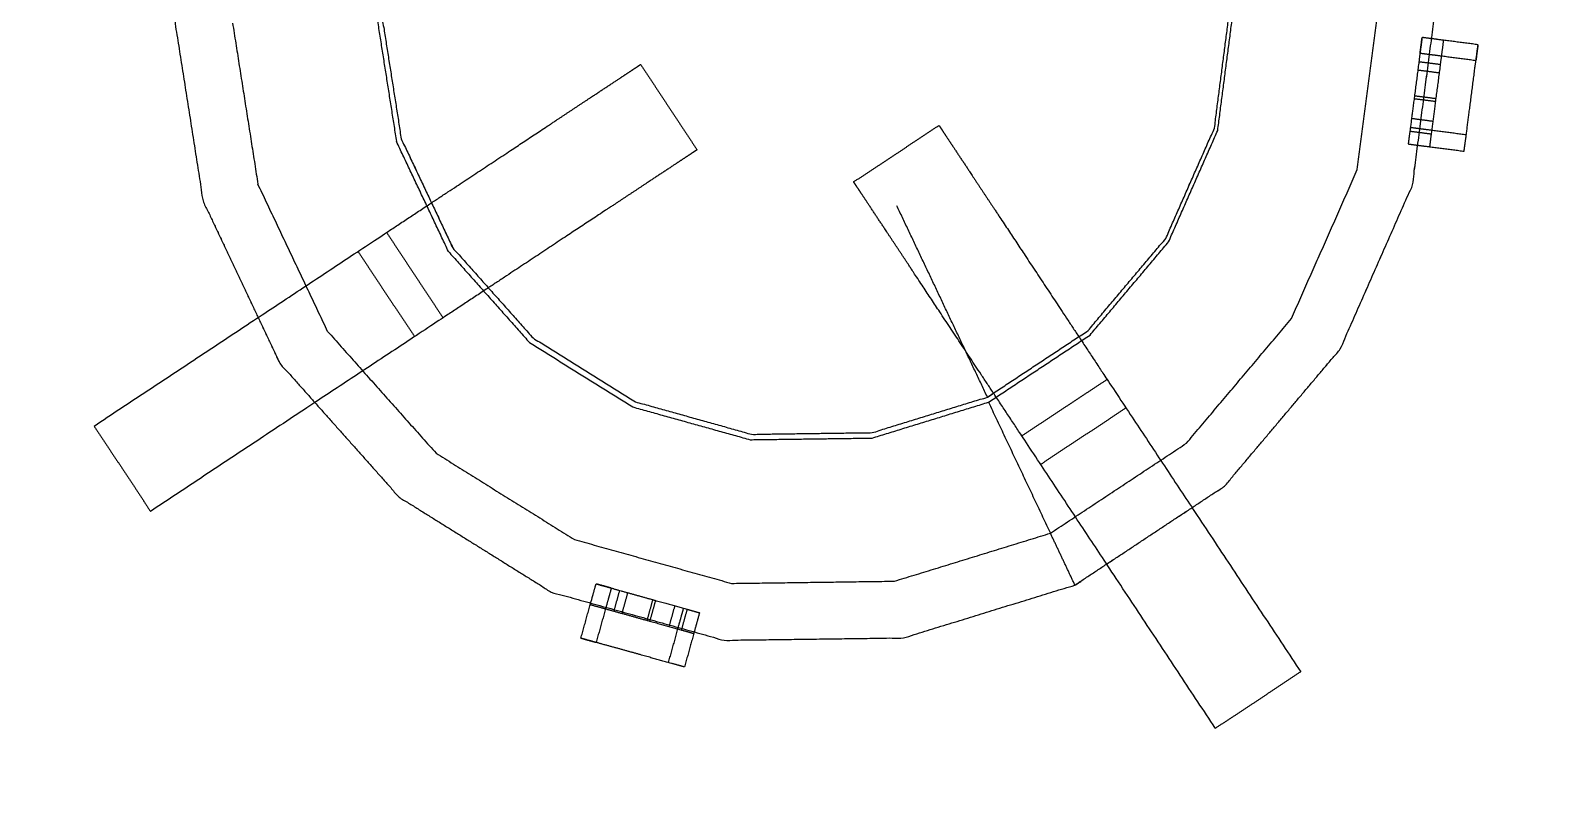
# Model space of a CAD drawing. Header units: millimetres. Extents: x 3429 to 24139, y -631 to 9878.
# Drawn here: x 8600.73 to 8619.07, y 3258.52 to 3267.88 of the extents above; entities that cross this region are included whole.
import ezdxf

# ---------------------------------------------------------------- set-up
doc = ezdxf.new("R2010")
doc.units = ezdxf.units.MM
for name, color, linetype, lineweight in [('multid_gorunus_3', 23, 'Continuous', 13), ('multid_gorunus_4', 15, 'Continuous', 9), ('multid_gorunus_5', 193, 'Continuous', 5), ('multid_gorunus_6', 54, 'Continuous', 0)]:
    doc.layers.add(name, color=color, linetype=linetype, lineweight=lineweight)

# ---------------------------------------------------------------- blocks, each defined once
blk = doc.blocks.new('grup-2')
at = {"layer": 'multid_gorunus_3', "lineweight": -3}
for points in [[(1918.816, 5768.835), (1918.446, 5768.878), (1918.076, 5768.921), (1883.805, 5768.945), (1849.533, 5768.969), (1849.163, 5768.926), (1848.793, 5768.884), (1848.454, 5768.763), (1848.114, 5768.641), (1847.814, 5768.451), (1847.514, 5768.26), (1847.264, 5768.011), (1847.013, 5767.761), (1846.823, 5767.461), (1846.632, 5767.161), (1846.51, 5766.822), (1846.388, 5766.482), (1846.345, 5766.112), (1846.302, 5765.742), (1846.29, 5748.971), (1846.254, 5697.2), (1846.296, 5696.83), (1846.339, 5696.46), (1846.46, 5696.12), (1846.581, 5695.78), (1846.772, 5695.48), (1846.962, 5695.181), (1847.212, 5694.93), (1847.462, 5694.68), (1847.762, 5694.489), (1848.061, 5694.298), (1848.401, 5694.176), (1848.741, 5694.055), (1849.11, 5694.012), (1849.48, 5693.969), (1883.752, 5693.945), (1918.023, 5693.921), (1918.393, 5693.963), (1918.763, 5694.005), (1919.103, 5694.127), (1919.442, 5694.248), (1919.742, 5694.438), (1920.042, 5694.629), (1920.293, 5694.879), (1920.543, 5695.129), (1920.734, 5695.428), (1920.925, 5695.728), (1921.046, 5696.067), (1921.168, 5696.407), (1921.211, 5696.777), (1921.254, 5697.147), (1921.29, 5748.918), (1921.302, 5765.69), (1921.26, 5766.06), (1921.217, 5766.43), (1921.096, 5766.769), (1920.975, 5767.109), (1920.784, 5767.409), (1920.594, 5767.709), (1920.344, 5767.959), (1920.094, 5768.209), (1919.794, 5768.4), (1919.495, 5768.591), (1919.155, 5768.713), (1918.816, 5768.835)], [(1918.816, 5768.835), (1918.446, 5768.878), (1918.076, 5768.921), (1883.805, 5768.945), (1849.533, 5768.969), (1849.163, 5768.926), (1848.793, 5768.884), (1848.454, 5768.763), (1848.114, 5768.641), (1847.814, 5768.451), (1847.514, 5768.26), (1847.264, 5768.011), (1847.013, 5767.761), (1846.823, 5767.461), (1846.632, 5767.161), (1846.51, 5766.822), (1846.388, 5766.482), (1846.345, 5766.112), (1846.302, 5765.742), (1846.29, 5748.971), (1846.254, 5697.2), (1846.296, 5696.83), (1846.339, 5696.46), (1846.46, 5696.12), (1846.581, 5695.78), (1846.772, 5695.48), (1846.962, 5695.181), (1847.212, 5694.93), (1847.462, 5694.68), (1847.762, 5694.489), (1848.061, 5694.298), (1848.401, 5694.176), (1848.741, 5694.055), (1849.11, 5694.012), (1849.48, 5693.969), (1883.752, 5693.945), (1918.023, 5693.921), (1918.393, 5693.963), (1918.763, 5694.005), (1919.103, 5694.127), (1919.442, 5694.248), (1919.742, 5694.438), (1920.042, 5694.629), (1920.293, 5694.879), (1920.543, 5695.129), (1920.734, 5695.428), (1920.925, 5695.728), (1921.046, 5696.067), (1921.168, 5696.407), (1921.211, 5696.777), (1921.254, 5697.147), (1921.29, 5748.918), (1921.302, 5765.69), (1921.26, 5766.06), (1921.217, 5766.43), (1921.096, 5766.769), (1920.975, 5767.109), (1920.784, 5767.409), (1920.594, 5767.709), (1920.344, 5767.959), (1920.094, 5768.209), (1919.794, 5768.4), (1919.495, 5768.591), (1919.155, 5768.713), (1918.816, 5768.835)], [(1918.074, 5768.421), (1918.386, 5768.384), (1918.699, 5768.348), (1918.986, 5768.245), (1919.273, 5768.142), (1919.527, 5767.98), (1919.78, 5767.819), (1919.992, 5767.607), (1920.203, 5767.395), (1920.364, 5767.142), (1920.525, 5766.888), (1920.628, 5766.601), (1920.73, 5766.313), (1920.766, 5766.001), (1920.802, 5765.688), (1920.79, 5748.919), (1920.754, 5697.149), (1920.718, 5696.836), (1920.681, 5696.524), (1920.578, 5696.237), (1920.475, 5695.95), (1920.314, 5695.696), (1920.152, 5695.443), (1919.941, 5695.231), (1919.729, 5695.02), (1919.475, 5694.859), (1919.222, 5694.698), (1918.934, 5694.595), (1918.647, 5694.492), (1918.334, 5694.456), (1918.022, 5694.421), (1883.752, 5694.445), (1849.483, 5694.469), (1849.17, 5694.505), (1848.857, 5694.541), (1848.57, 5694.645), (1848.283, 5694.748), (1848.03, 5694.909), (1847.776, 5695.071), (1847.565, 5695.282), (1847.353, 5695.494), (1847.192, 5695.748), (1847.031, 5696.001), (1846.928, 5696.289), (1846.826, 5696.576), (1846.79, 5696.889), (1846.754, 5697.201), (1846.79, 5748.971), (1846.802, 5765.74), (1846.839, 5766.053), (1846.875, 5766.365), (1846.978, 5766.653), (1847.081, 5766.94), (1847.243, 5767.193), (1847.404, 5767.447), (1847.616, 5767.658), (1847.827, 5767.869), (1848.081, 5768.031), (1848.335, 5768.192), (1848.622, 5768.294), (1848.909, 5768.397), (1849.222, 5768.433), (1849.535, 5768.469), (1883.804, 5768.445), (1918.074, 5768.421)], [(1918.074, 5768.421), (1918.386, 5768.384), (1918.699, 5768.348), (1918.986, 5768.245), (1919.273, 5768.142), (1919.527, 5767.98), (1919.78, 5767.819), (1919.992, 5767.607), (1920.203, 5767.395), (1920.364, 5767.142), (1920.525, 5766.888), (1920.628, 5766.601), (1920.73, 5766.313), (1920.766, 5766.001), (1920.802, 5765.688), (1920.79, 5748.919), (1920.754, 5697.149), (1920.718, 5696.836), (1920.681, 5696.524), (1920.578, 5696.237), (1920.475, 5695.95), (1920.314, 5695.696), (1920.152, 5695.443), (1919.941, 5695.231), (1919.729, 5695.02), (1919.475, 5694.859), (1919.222, 5694.698), (1918.934, 5694.595), (1918.647, 5694.492), (1918.334, 5694.456), (1918.022, 5694.421), (1883.752, 5694.445), (1849.483, 5694.469), (1849.17, 5694.505), (1848.857, 5694.541), (1848.57, 5694.645), (1848.283, 5694.748), (1848.03, 5694.909), (1847.776, 5695.071), (1847.565, 5695.282), (1847.353, 5695.494), (1847.192, 5695.748), (1847.031, 5696.001), (1846.928, 5696.289), (1846.826, 5696.576), (1846.79, 5696.889), (1846.754, 5697.201), (1846.79, 5748.971), (1846.802, 5765.74), (1846.839, 5766.053), (1846.875, 5766.365), (1846.978, 5766.653), (1847.081, 5766.94), (1847.243, 5767.193), (1847.404, 5767.447), (1847.616, 5767.658), (1847.827, 5767.869), (1848.081, 5768.031), (1848.335, 5768.192), (1848.622, 5768.294), (1848.909, 5768.397), (1849.222, 5768.433), (1849.535, 5768.469), (1883.804, 5768.445), (1918.074, 5768.421)]]:
    blk.add_open_spline(points, degree=2, knots=[-16, -16, -16, -15, -15, -14, -14, -13, -13, -12, -12, -11, -11, -10, -10, -9, -9, -8, -8, -7, -7, -6, -6, -5, -5, -4, -4, -3, -3, -2, -2, -1, -1, 0, 0, 1, 1, 2, 2, 3, 3, 4, 4, 5, 5, 6, 6, 7, 7, 8, 8, 9, 9, 10, 10, 11, 11, 12, 12, 13, 13, 14, 14, 15, 15, 16, 16, 16], dxfattribs=at)
at = {"layer": 'multid_gorunus_4', "lineweight": -3}
blk.add_open_spline([(1870.334, 5749.671), (1869.103, 5748.776), (1867.873, 5747.881), (1866.784, 5746.819), (1865.694, 5745.758), (1864.766, 5744.553), (1863.837, 5743.347), (1863.091, 5742.022), (1862.345, 5740.696), (1861.794, 5739.278), (1861.242, 5737.861), (1860.9, 5736.378), (1860.557, 5734.896), (1860.428, 5733.381), (1860.298, 5731.865), (1860.387, 5730.346), (1860.476, 5728.828), (1860.779, 5727.337), (1861.082, 5725.846), (1861.595, 5724.414), (1862.108, 5722.982), (1862.818, 5721.637), (1863.529, 5720.292), (1864.425, 5719.062), (1865.32, 5717.833), (1866.381, 5716.742), (1867.442, 5715.652), (1868.648, 5714.725), (1869.854, 5713.797), (1871.179, 5713.05), (1872.504, 5712.303), (1873.922, 5711.752), (1875.34, 5711.202), (1876.822, 5710.859), (1878.304, 5710.515), (1879.82, 5710.387), (1881.336, 5710.258), (1882.854, 5710.346), (1884.373, 5710.434), (1885.864, 5710.738), (1887.354, 5711.042), (1888.787, 5711.554), (1890.219, 5712.066), (1891.564, 5712.777), (1892.908, 5713.489), (1894.138, 5714.384), (1895.369, 5715.278), (1896.458, 5716.34), (1897.548, 5717.402), (1898.476, 5718.607), (1899.404, 5719.812), (1900.151, 5721.137), (1900.897, 5722.463), (1901.448, 5723.881), (1901.999, 5725.299), (1902.342, 5726.781), (1902.685, 5728.263), (1902.814, 5729.779), (1902.943, 5731.294), (1902.855, 5732.813), (1902.766, 5734.332), (1902.463, 5735.822), (1902.16, 5737.313), (1901.647, 5738.745), (1901.134, 5740.177), (1900.423, 5741.522), (1899.713, 5742.868), (1898.817, 5744.097), (1897.921, 5745.327), (1896.86, 5746.417), (1895.8, 5747.507), (1894.594, 5748.435), (1893.388, 5749.362), (1892.063, 5750.109), (1890.738, 5750.857), (1889.32, 5751.407), (1887.901, 5751.957), (1886.42, 5752.301), (1884.938, 5752.644), (1883.422, 5752.773), (1881.906, 5752.901), (1880.387, 5752.813), (1878.869, 5752.726), (1877.378, 5752.422), (1875.888, 5752.118), (1874.455, 5751.606), (1873.023, 5751.094), (1871.678, 5750.382), (1870.334, 5749.671)], degree=2, knots=[30, 30, 30, 31, 31, 32, 32, 33, 33, 34, 34, 35, 35, 36, 36, 37, 37, 38, 38, 39, 39, 40, 40, 41, 41, 42, 42, 43, 43, 44, 44, 45, 45, 46, 46, 47, 47, 48, 48, 49, 49, 50, 50, 51, 51, 52, 52, 53, 53, 54, 54, 55, 55, 56, 56, 57, 57, 58, 58, 59, 59, 60, 60, 61, 61, 62, 62, 63, 63, 64, 64, 65, 65, 66, 66, 67, 67, 68, 68, 69, 69, 70, 70, 71, 71, 72, 72, 73, 73, 74, 74, 74], dxfattribs=at)
blk.add_open_spline([(1870.334, 5749.671), (1869.103, 5748.776), (1867.873, 5747.881), (1866.784, 5746.819), (1865.694, 5745.758), (1864.766, 5744.553), (1863.837, 5743.347), (1863.091, 5742.022), (1862.345, 5740.696), (1861.794, 5739.278), (1861.242, 5737.861), (1860.9, 5736.378), (1860.557, 5734.896), (1860.428, 5733.381), (1860.298, 5731.865), (1860.387, 5730.346), (1860.476, 5728.828), (1860.779, 5727.337), (1861.082, 5725.846), (1861.595, 5724.414), (1862.108, 5722.982), (1862.818, 5721.637), (1863.529, 5720.292), (1864.425, 5719.062), (1865.32, 5717.833), (1866.381, 5716.742), (1867.442, 5715.652), (1868.648, 5714.725), (1869.854, 5713.797), (1871.179, 5713.05), (1872.504, 5712.303), (1873.922, 5711.752), (1875.34, 5711.202), (1876.822, 5710.859), (1878.304, 5710.515), (1879.82, 5710.387), (1881.336, 5710.258), (1882.854, 5710.346), (1884.373, 5710.434), (1885.864, 5710.738), (1887.354, 5711.042), (1888.787, 5711.554), (1890.219, 5712.066), (1891.564, 5712.777), (1892.908, 5713.489), (1894.138, 5714.384), (1895.369, 5715.278), (1896.458, 5716.34), (1897.548, 5717.402), (1898.476, 5718.607), (1899.404, 5719.812), (1900.151, 5721.137), (1900.897, 5722.463), (1901.448, 5723.881), (1901.999, 5725.299), (1902.342, 5726.781), (1902.685, 5728.263), (1902.814, 5729.779), (1902.943, 5731.294), (1902.855, 5732.813), (1902.766, 5734.332), (1902.463, 5735.822), (1902.16, 5737.313), (1901.647, 5738.745), (1901.134, 5740.177), (1900.423, 5741.522), (1899.713, 5742.868), (1898.817, 5744.097), (1897.921, 5745.327), (1896.86, 5746.417), (1895.8, 5747.507), (1894.594, 5748.435), (1893.388, 5749.362), (1892.063, 5750.109), (1890.738, 5750.857), (1889.32, 5751.407), (1887.901, 5751.957), (1886.42, 5752.301), (1884.938, 5752.644), (1883.422, 5752.773), (1881.906, 5752.901), (1880.387, 5752.813), (1878.869, 5752.726), (1877.378, 5752.422), (1875.888, 5752.118), (1874.455, 5751.606), (1873.023, 5751.094), (1871.678, 5750.382), (1870.334, 5749.671)], degree=2, knots=[30, 30, 30, 31, 31, 32, 32, 33, 33, 34, 34, 35, 35, 36, 36, 37, 37, 38, 38, 39, 39, 40, 40, 41, 41, 42, 42, 43, 43, 44, 44, 45, 45, 46, 46, 47, 47, 48, 48, 49, 49, 50, 50, 51, 51, 52, 52, 53, 53, 54, 54, 55, 55, 56, 56, 57, 57, 58, 58, 59, 59, 60, 60, 61, 61, 62, 62, 63, 63, 64, 64, 65, 65, 66, 66, 67, 67, 68, 68, 69, 69, 70, 70, 71, 71, 72, 72, 73, 73, 74, 74, 74], dxfattribs=at)
at = {"layer": 'multid_gorunus_5', "lineweight": -3}
for points, knots in [([(1873.271, 5731.167), (1873.481, 5731.194), (1873.691, 5731.221), (1873.82, 5731.238), (1873.949, 5731.255), (1873.969, 5731.109), (1873.988, 5730.962), (1874.017, 5730.738), (1874.046, 5730.513), (1874.072, 5730.316), (1874.097, 5730.119), (1874.108, 5730.041), (1874.118, 5729.963)], [33, 33, 33, 34, 34, 35, 35, 36, 36, 37, 37, 38, 38, 39, 39, 39]), ([(1873.271, 5731.167), (1873.481, 5731.194), (1873.691, 5731.221), (1873.82, 5731.238), (1873.949, 5731.255), (1873.969, 5731.109), (1873.988, 5730.962), (1874.017, 5730.738), (1874.046, 5730.513), (1874.072, 5730.316), (1874.097, 5730.119), (1874.108, 5730.041), (1874.118, 5729.963)], [33, 33, 33, 34, 34, 35, 35, 36, 36, 37, 37, 38, 38, 39, 39, 39]), ([(1873.44, 5729.875), (1873.43, 5729.953), (1873.419, 5730.03), (1873.394, 5730.228), (1873.368, 5730.425), (1873.339, 5730.649), (1873.31, 5730.874), (1873.29, 5731.02), (1873.271, 5731.167)], [9, 9, 9, 10, 10, 11, 11, 12, 12, 13, 13, 13]), ([(1873.44, 5729.875), (1873.43, 5729.953), (1873.419, 5730.03), (1873.394, 5730.228), (1873.368, 5730.425), (1873.339, 5730.649), (1873.31, 5730.874), (1873.29, 5731.02), (1873.271, 5731.167)], [9, 9, 9, 10, 10, 11, 11, 12, 12, 13, 13, 13]), ([(1873.691, 5731.221), (1873.71, 5731.075), (1873.729, 5730.929), (1873.758, 5730.704), (1873.788, 5730.48), (1873.813, 5730.282), (1873.839, 5730.085), (1873.849, 5730.007), (1873.859, 5729.929)], [0, 0, 0, 1, 1, 2, 2, 3, 3, 4, 4, 4]), ([(1873.691, 5731.221), (1873.71, 5731.075), (1873.729, 5730.929), (1873.758, 5730.704), (1873.788, 5730.48), (1873.813, 5730.282), (1873.839, 5730.085), (1873.849, 5730.007), (1873.859, 5729.929)], [0, 0, 0, 1, 1, 2, 2, 3, 3, 4, 4, 4]), ([(1873.974, 5731.065), (1873.845, 5731.048), (1873.716, 5731.032), (1873.506, 5731.004), (1873.296, 5730.977)], [1, 1, 1, 2, 2, 3, 3, 3]), ([(1873.974, 5731.065), (1873.845, 5731.048), (1873.716, 5731.032), (1873.506, 5731.004), (1873.296, 5730.977)], [1, 1, 1, 2, 2, 3, 3, 3]), ([(1883.427, 5730.927), (1883.255, 5730.668), (1883.084, 5730.41), (1882.913, 5730.151), (1882.742, 5729.892)], [0, 0, 0, 1, 1, 2, 2, 2]), ([(1883.427, 5730.927), (1883.255, 5730.668), (1883.084, 5730.41), (1882.913, 5730.151), (1882.742, 5729.892)], [0, 0, 0, 1, 1, 2, 2, 2]), ([(1890.055, 5726.541), (1889.081, 5727.186), (1888.107, 5727.83), (1887.307, 5728.359), (1886.507, 5728.889), (1886.102, 5729.157), (1885.697, 5729.425), (1885.352, 5729.653), (1885.007, 5729.881), (1884.724, 5730.069), (1884.44, 5730.256), (1884.219, 5730.403), (1883.998, 5730.549), (1883.839, 5730.654), (1883.681, 5730.759), (1883.585, 5730.822), (1883.49, 5730.885), (1883.458, 5730.906), (1883.427, 5730.927)], [6, 6, 6, 7, 7, 8, 8, 9, 9, 10, 10, 11, 11, 12, 12, 13, 13, 14, 14, 15, 15, 15]), ([(1890.055, 5726.541), (1889.081, 5727.186), (1888.107, 5727.83), (1887.307, 5728.359), (1886.507, 5728.889), (1886.102, 5729.157), (1885.697, 5729.425), (1885.352, 5729.653), (1885.007, 5729.881), (1884.724, 5730.069), (1884.44, 5730.256), (1884.219, 5730.403), (1883.998, 5730.549), (1883.839, 5730.654), (1883.681, 5730.759), (1883.585, 5730.822), (1883.49, 5730.885), (1883.458, 5730.906), (1883.427, 5730.927)], [6, 6, 6, 7, 7, 8, 8, 9, 9, 10, 10, 11, 11, 12, 12, 13, 13, 14, 14, 15, 15, 15]), ([(1874.091, 5730.165), (1873.962, 5730.148), (1873.833, 5730.131), (1873.623, 5730.104), (1873.413, 5730.077)], [0, 0, 0, 1, 1, 2, 2, 2]), ([(1874.091, 5730.165), (1873.962, 5730.148), (1873.833, 5730.131), (1873.623, 5730.104), (1873.413, 5730.077)], [0, 0, 0, 1, 1, 2, 2, 2]), ([(1879.808, 5730.188), (1879.787, 5730.156), (1879.766, 5730.124), (1879.703, 5730.029), (1879.64, 5729.934), (1879.535, 5729.775), (1879.43, 5729.617), (1879.284, 5729.395), (1879.137, 5729.174), (1878.95, 5728.891), (1878.762, 5728.607), (1878.534, 5728.262), (1878.306, 5727.918), (1878.038, 5727.512), (1877.77, 5727.107), (1877.24, 5726.307), (1876.711, 5725.508), (1876.067, 5724.534), (1875.422, 5723.56)], [-2, -2, -2, -1, -1, 0, 0, 1, 1, 2, 2, 3, 3, 4, 4, 5, 5, 6, 6, 7, 7, 7]), ([(1879.808, 5730.188), (1879.787, 5730.156), (1879.766, 5730.124), (1879.703, 5730.029), (1879.64, 5729.934), (1879.535, 5729.775), (1879.43, 5729.617), (1879.284, 5729.395), (1879.137, 5729.174), (1878.95, 5728.891), (1878.762, 5728.607), (1878.534, 5728.262), (1878.306, 5727.918), (1878.038, 5727.512), (1877.77, 5727.107), (1877.24, 5726.307), (1876.711, 5725.508), (1876.067, 5724.534), (1875.422, 5723.56)], [-2, -2, -2, -1, -1, 0, 0, 1, 1, 2, 2, 3, 3, 4, 4, 5, 5, 6, 6, 7, 7, 7]), ([(1880.843, 5729.503), (1880.584, 5729.674), (1880.325, 5729.845), (1880.067, 5730.016), (1879.808, 5730.188)], [0, 0, 0, 1, 1, 2, 2, 2]), ([(1880.843, 5729.503), (1880.584, 5729.674), (1880.325, 5729.845), (1880.067, 5730.016), (1879.808, 5730.188)], [0, 0, 0, 1, 1, 2, 2, 2]), ([(1874.118, 5729.963), (1873.989, 5729.946), (1873.859, 5729.929), (1873.65, 5729.902), (1873.44, 5729.875)], [0, 0, 0, 1, 1, 2, 2, 2]), ([(1874.118, 5729.963), (1873.989, 5729.946), (1873.859, 5729.929), (1873.65, 5729.902), (1873.44, 5729.875)], [0, 0, 0, 1, 1, 2, 2, 2]), ([(1882.742, 5729.892), (1882.774, 5729.871), (1882.805, 5729.85), (1882.901, 5729.787), (1882.996, 5729.724), (1883.154, 5729.619), (1883.313, 5729.515), (1883.534, 5729.368), (1883.755, 5729.222), (1884.039, 5729.034), (1884.322, 5728.847), (1884.667, 5728.618), (1885.012, 5728.39), (1885.417, 5728.122), (1885.822, 5727.854), (1886.622, 5727.325), (1887.422, 5726.796), (1888.396, 5726.151), (1889.37, 5725.506)], [-2, -2, -2, -1, -1, 0, 0, 1, 1, 2, 2, 3, 3, 4, 4, 5, 5, 6, 6, 7, 7, 7]), ([(1882.742, 5729.892), (1882.774, 5729.871), (1882.805, 5729.85), (1882.901, 5729.787), (1882.996, 5729.724), (1883.154, 5729.619), (1883.313, 5729.515), (1883.534, 5729.368), (1883.755, 5729.222), (1884.039, 5729.034), (1884.322, 5728.847), (1884.667, 5728.618), (1885.012, 5728.39), (1885.417, 5728.122), (1885.822, 5727.854), (1886.622, 5727.325), (1887.422, 5726.796), (1888.396, 5726.151), (1889.37, 5725.506)], [-2, -2, -2, -1, -1, 0, 0, 1, 1, 2, 2, 3, 3, 4, 4, 5, 5, 6, 6, 7, 7, 7]), ([(1876.457, 5722.875), (1877.101, 5723.849), (1877.746, 5724.823), (1878.275, 5725.623), (1878.804, 5726.422), (1879.072, 5726.828), (1879.341, 5727.233), (1879.569, 5727.578), (1879.797, 5727.923), (1879.985, 5728.206), (1880.172, 5728.489), (1880.319, 5728.711), (1880.465, 5728.932), (1880.57, 5729.09), (1880.675, 5729.249), (1880.738, 5729.344), (1880.801, 5729.439), (1880.822, 5729.471), (1880.843, 5729.503)], [6, 6, 6, 7, 7, 8, 8, 9, 9, 10, 10, 11, 11, 12, 12, 13, 13, 14, 14, 15, 15, 15]), ([(1876.457, 5722.875), (1877.101, 5723.849), (1877.746, 5724.823), (1878.275, 5725.623), (1878.804, 5726.422), (1879.072, 5726.828), (1879.341, 5727.233), (1879.569, 5727.578), (1879.797, 5727.923), (1879.985, 5728.206), (1880.172, 5728.489), (1880.319, 5728.711), (1880.465, 5728.932), (1880.57, 5729.09), (1880.675, 5729.249), (1880.738, 5729.344), (1880.801, 5729.439), (1880.822, 5729.471), (1880.843, 5729.503)], [6, 6, 6, 7, 7, 8, 8, 9, 9, 10, 10, 11, 11, 12, 12, 13, 13, 14, 14, 15, 15, 15]), ([(1886.507, 5728.889), (1886.336, 5728.63), (1886.165, 5728.371), (1885.994, 5728.113), (1885.822, 5727.854)], [0, 0, 0, 1, 1, 2, 2, 2]), ([(1886.507, 5728.889), (1886.336, 5728.63), (1886.165, 5728.371), (1885.994, 5728.113), (1885.822, 5727.854)], [0, 0, 0, 1, 1, 2, 2, 2]), ([(1886.853, 5728.66), (1886.682, 5728.401), (1886.511, 5728.142), (1886.34, 5727.884), (1886.168, 5727.625)], [0, 0, 0, 1, 1, 2, 2, 2]), ([(1886.853, 5728.66), (1886.682, 5728.401), (1886.511, 5728.142), (1886.34, 5727.884), (1886.168, 5727.625)], [0, 0, 0, 1, 1, 2, 2, 2]), ([(1878.804, 5726.422), (1878.546, 5726.594), (1878.287, 5726.765), (1878.028, 5726.936), (1877.77, 5727.107)], [0, 0, 0, 1, 1, 2, 2, 2]), ([(1878.804, 5726.422), (1878.546, 5726.594), (1878.287, 5726.765), (1878.028, 5726.936), (1877.77, 5727.107)], [0, 0, 0, 1, 1, 2, 2, 2]), ([(1878.575, 5726.076), (1878.317, 5726.248), (1878.058, 5726.419), (1877.799, 5726.59), (1877.541, 5726.761)], [0, 0, 0, 1, 1, 2, 2, 2]), ([(1878.575, 5726.076), (1878.317, 5726.248), (1878.058, 5726.419), (1877.799, 5726.59), (1877.541, 5726.761)], [0, 0, 0, 1, 1, 2, 2, 2]), ([(1890.055, 5726.541), (1889.883, 5726.282), (1889.712, 5726.024), (1889.541, 5725.765), (1889.37, 5725.506)], [0, 0, 0, 1, 1, 2, 2, 2]), ([(1890.055, 5726.541), (1889.883, 5726.282), (1889.712, 5726.024), (1889.541, 5725.765), (1889.37, 5725.506)], [0, 0, 0, 1, 1, 2, 2, 2]), ([(1884.151, 5723.968), (1884.094, 5724.172), (1884.037, 5724.375), (1884.002, 5724.501), (1883.967, 5724.626), (1883.824, 5724.587), (1883.682, 5724.547), (1883.464, 5724.486), (1883.246, 5724.425), (1883.055, 5724.372), (1882.863, 5724.318), (1882.787, 5724.297), (1882.712, 5724.276)], [33, 33, 33, 34, 34, 35, 35, 36, 36, 37, 37, 38, 38, 39, 39, 39]), ([(1884.151, 5723.968), (1884.094, 5724.172), (1884.037, 5724.375), (1884.002, 5724.501), (1883.967, 5724.626), (1883.824, 5724.587), (1883.682, 5724.547), (1883.464, 5724.486), (1883.246, 5724.425), (1883.055, 5724.372), (1882.863, 5724.318), (1882.787, 5724.297), (1882.712, 5724.276)], [33, 33, 33, 34, 34, 35, 35, 36, 36, 37, 37, 38, 38, 39, 39, 39]), ([(1883.782, 5724.575), (1883.817, 5724.449), (1883.852, 5724.324), (1883.909, 5724.12), (1883.966, 5723.916)], [1, 1, 1, 2, 2, 3, 3, 3]), ([(1883.782, 5724.575), (1883.817, 5724.449), (1883.852, 5724.324), (1883.909, 5724.12), (1883.966, 5723.916)], [1, 1, 1, 2, 2, 3, 3, 3]), ([(1884.037, 5724.375), (1883.895, 5724.336), (1883.752, 5724.296), (1883.534, 5724.235), (1883.316, 5724.174), (1883.125, 5724.121), (1882.933, 5724.067), (1882.857, 5724.046), (1882.782, 5724.025)], [0, 0, 0, 1, 1, 2, 2, 3, 3, 4, 4, 4]), ([(1884.037, 5724.375), (1883.895, 5724.336), (1883.752, 5724.296), (1883.534, 5724.235), (1883.316, 5724.174), (1883.125, 5724.121), (1882.933, 5724.067), (1882.857, 5724.046), (1882.782, 5724.025)], [0, 0, 0, 1, 1, 2, 2, 3, 3, 4, 4, 4]), ([(1882.712, 5724.276), (1882.747, 5724.151), (1882.782, 5724.025), (1882.838, 5723.821), (1882.895, 5723.618)], [0, 0, 0, 1, 1, 2, 2, 2]), ([(1882.712, 5724.276), (1882.747, 5724.151), (1882.782, 5724.025), (1882.838, 5723.821), (1882.895, 5723.618)], [0, 0, 0, 1, 1, 2, 2, 2]), ([(1882.908, 5724.331), (1882.943, 5724.205), (1882.978, 5724.08), (1883.035, 5723.876), (1883.092, 5723.672)], [0, 0, 0, 1, 1, 2, 2, 2]), ([(1882.908, 5724.331), (1882.943, 5724.205), (1882.978, 5724.08), (1883.035, 5723.876), (1883.092, 5723.672)], [0, 0, 0, 1, 1, 2, 2, 2]), ([(1882.895, 5723.618), (1882.971, 5723.639), (1883.047, 5723.66), (1883.238, 5723.713), (1883.43, 5723.767), (1883.648, 5723.828), (1883.866, 5723.888), (1884.008, 5723.928), (1884.151, 5723.968)], [9, 9, 9, 10, 10, 11, 11, 12, 12, 13, 13, 13]), ([(1882.895, 5723.618), (1882.971, 5723.639), (1883.047, 5723.66), (1883.238, 5723.713), (1883.43, 5723.767), (1883.648, 5723.828), (1883.866, 5723.888), (1884.008, 5723.928), (1884.151, 5723.968)], [9, 9, 9, 10, 10, 11, 11, 12, 12, 13, 13, 13]), ([(1876.457, 5722.875), (1876.198, 5723.046), (1875.939, 5723.217), (1875.681, 5723.388), (1875.422, 5723.56)], [0, 0, 0, 1, 1, 2, 2, 2]), ([(1876.457, 5722.875), (1876.198, 5723.046), (1875.939, 5723.217), (1875.681, 5723.388), (1875.422, 5723.56)], [0, 0, 0, 1, 1, 2, 2, 2])]:
    blk.add_open_spline(points, degree=2, knots=knots, dxfattribs=at)
for points in [[(1873.271, 5731.167), (1873.284, 5731.072), (1873.296, 5730.977)], [(1873.271, 5731.167), (1873.284, 5731.072), (1873.296, 5730.977)], [(1873.974, 5731.065), (1873.962, 5731.16), (1873.949, 5731.255)], [(1873.974, 5731.065), (1873.962, 5731.16), (1873.949, 5731.255)], [(1873.974, 5731.065), (1873.962, 5731.16), (1873.949, 5731.255)], [(1873.974, 5731.065), (1873.962, 5731.16), (1873.949, 5731.255)], [(1873.988, 5730.962), (1873.858, 5730.945), (1873.729, 5730.929)], [(1873.988, 5730.962), (1873.858, 5730.945), (1873.729, 5730.929)], [(1874.001, 5730.861), (1873.872, 5730.844), (1873.742, 5730.827)], [(1874.001, 5730.861), (1873.872, 5730.844), (1873.742, 5730.827)], [(1874.041, 5730.548), (1873.912, 5730.532), (1873.783, 5730.515)], [(1874.041, 5730.548), (1873.912, 5730.532), (1873.783, 5730.515)], [(1874.046, 5730.513), (1873.917, 5730.497), (1873.788, 5730.48)], [(1874.046, 5730.513), (1873.917, 5730.497), (1873.788, 5730.48)], [(1874.077, 5730.274), (1873.948, 5730.257), (1873.819, 5730.24)], [(1874.077, 5730.274), (1873.948, 5730.257), (1873.819, 5730.24)], [(1874.097, 5730.119), (1873.968, 5730.102), (1873.839, 5730.085)], [(1874.097, 5730.119), (1873.968, 5730.102), (1873.839, 5730.085)], [(1879.221, 5726.892), (1879.77, 5728.053), (1880.32, 5729.214)], [(1879.221, 5726.892), (1879.77, 5728.053), (1880.32, 5729.214)], [(1883.682, 5724.547), (1883.717, 5724.422), (1883.752, 5724.296)], [(1883.682, 5724.547), (1883.717, 5724.422), (1883.752, 5724.296)], [(1883.782, 5724.575), (1883.874, 5724.601), (1883.967, 5724.626)], [(1883.782, 5724.575), (1883.874, 5724.601), (1883.967, 5724.626)], [(1883.782, 5724.575), (1883.874, 5724.601), (1883.967, 5724.626)], [(1883.782, 5724.575), (1883.874, 5724.601), (1883.967, 5724.626)], [(1883.013, 5724.36), (1883.048, 5724.235), (1883.083, 5724.109)], [(1883.013, 5724.36), (1883.048, 5724.235), (1883.083, 5724.109)], [(1883.246, 5724.425), (1883.281, 5724.3), (1883.316, 5724.174)], [(1883.246, 5724.425), (1883.281, 5724.3), (1883.316, 5724.174)], [(1883.28, 5724.435), (1883.315, 5724.309), (1883.35, 5724.184)], [(1883.28, 5724.435), (1883.315, 5724.309), (1883.35, 5724.184)], [(1883.584, 5724.52), (1883.619, 5724.394), (1883.654, 5724.269)], [(1883.584, 5724.52), (1883.619, 5724.394), (1883.654, 5724.269)], [(1882.863, 5724.318), (1882.898, 5724.193), (1882.933, 5724.067)], [(1882.863, 5724.318), (1882.898, 5724.193), (1882.933, 5724.067)], [(1884.151, 5723.968), (1884.058, 5723.942), (1883.966, 5723.916)], [(1884.151, 5723.968), (1884.058, 5723.942), (1883.966, 5723.916)], [(1884.151, 5723.968), (1884.058, 5723.942), (1883.966, 5723.916)], [(1884.151, 5723.968), (1884.058, 5723.942), (1883.966, 5723.916)]]:
    blk.add_open_spline(points, degree=2, dxfattribs=at)
at = {"layer": 'multid_gorunus_6', "lineweight": -3}
for points, knots in [([(1880.441, 5739.102), (1879.393, 5738.81), (1878.346, 5738.517), (1877.423, 5737.942), (1876.5, 5737.366), (1875.776, 5736.553), (1875.053, 5735.741), (1874.588, 5734.757), (1874.123, 5733.774), (1873.953, 5732.699), (1873.784, 5731.624), (1873.925, 5730.546), (1874.065, 5729.467), (1874.504, 5728.471), (1874.942, 5727.476), (1875.644, 5726.644), (1876.345, 5725.813), (1877.252, 5725.212), (1878.16, 5724.612), (1879.199, 5724.292), (1880.239, 5723.971), (1881.327, 5723.957), (1882.414, 5723.942), (1883.462, 5724.235), (1884.51, 5724.527), (1885.433, 5725.103), (1886.356, 5725.679), (1887.079, 5726.491), (1887.803, 5727.304), (1888.268, 5728.287), (1888.733, 5729.271), (1888.902, 5730.345), (1889.071, 5731.42), (1888.931, 5732.499), (1888.79, 5733.578), (1888.352, 5734.573), (1887.913, 5735.569), (1887.212, 5736.4), (1886.51, 5737.232), (1885.603, 5737.832), (1884.696, 5738.432), (1883.656, 5738.753), (1882.617, 5739.073), (1881.529, 5739.088), (1880.441, 5739.102)], [-9, -9, -9, -8, -8, -7, -7, -6, -6, -5, -5, -4, -4, -3, -3, -2, -2, -1, -1, 0, 0, 1, 1, 2, 2, 3, 3, 4, 4, 5, 5, 6, 6, 7, 7, 8, 8, 9, 9, 10, 10, 11, 11, 12, 12, 13, 13, 13]), ([(1880.441, 5739.102), (1879.393, 5738.81), (1878.346, 5738.517), (1877.423, 5737.942), (1876.5, 5737.366), (1875.776, 5736.553), (1875.053, 5735.741), (1874.588, 5734.757), (1874.123, 5733.774), (1873.953, 5732.699), (1873.784, 5731.624), (1873.925, 5730.546), (1874.065, 5729.467), (1874.504, 5728.471), (1874.942, 5727.476), (1875.644, 5726.644), (1876.345, 5725.813), (1877.252, 5725.212), (1878.16, 5724.612), (1879.199, 5724.292), (1880.239, 5723.971), (1881.327, 5723.957), (1882.414, 5723.942), (1883.462, 5724.235), (1884.51, 5724.527), (1885.433, 5725.103), (1886.356, 5725.679), (1887.079, 5726.491), (1887.803, 5727.304), (1888.268, 5728.287), (1888.733, 5729.271), (1888.902, 5730.345), (1889.071, 5731.42), (1888.931, 5732.499), (1888.79, 5733.578), (1888.352, 5734.573), (1887.913, 5735.569), (1887.212, 5736.4), (1886.51, 5737.232), (1885.603, 5737.832), (1884.696, 5738.432), (1883.656, 5738.753), (1882.617, 5739.073), (1881.529, 5739.088), (1880.441, 5739.102)], [-9, -9, -9, -8, -8, -7, -7, -6, -6, -5, -5, -4, -4, -3, -3, -2, -2, -1, -1, 0, 0, 1, 1, 2, 2, 3, 3, 4, 4, 5, 5, 6, 6, 7, 7, 8, 8, 9, 9, 10, 10, 11, 11, 12, 12, 13, 13, 13]), ([(1880.441, 5739.102), (1881.529, 5739.088), (1882.617, 5739.073), (1883.656, 5738.753), (1884.696, 5738.432), (1885.603, 5737.832), (1886.51, 5737.232), (1887.212, 5736.4), (1887.913, 5735.569), (1888.352, 5734.573), (1888.79, 5733.578), (1888.931, 5732.499), (1889.071, 5731.42), (1888.902, 5730.345), (1888.733, 5729.271), (1888.268, 5728.287), (1887.803, 5727.304)], [21, 21, 21, 22, 22, 23, 23, 24, 24, 25, 25, 26, 26, 27, 27, 28, 28, 29, 29, 29]), ([(1880.441, 5739.102), (1881.529, 5739.088), (1882.617, 5739.073), (1883.656, 5738.753), (1884.696, 5738.432), (1885.603, 5737.832), (1886.51, 5737.232), (1887.212, 5736.4), (1887.913, 5735.569), (1888.352, 5734.573), (1888.79, 5733.578), (1888.931, 5732.499), (1889.071, 5731.42), (1888.902, 5730.345), (1888.733, 5729.271), (1888.268, 5728.287), (1887.803, 5727.304)], [21, 21, 21, 22, 22, 23, 23, 24, 24, 25, 25, 26, 26, 27, 27, 28, 28, 29, 29, 29]), ([(1880.755, 5736.633), (1880.05, 5736.436), (1879.346, 5736.24), (1878.726, 5735.853), (1878.105, 5735.466), (1877.619, 5734.919), (1877.133, 5734.373), (1876.82, 5733.712), (1876.507, 5733.051), (1876.393, 5732.328), (1876.28, 5731.606), (1876.374, 5730.881), (1876.468, 5730.155), (1876.763, 5729.486), (1877.058, 5728.817), (1877.53, 5728.258), (1878.001, 5727.699), (1878.611, 5727.295), (1879.221, 5726.892), (1879.92, 5726.676), (1880.619, 5726.461), (1881.35, 5726.451), (1882.081, 5726.441), (1882.786, 5726.638), (1883.49, 5726.835), (1884.111, 5727.222), (1884.731, 5727.609), (1885.217, 5728.155), (1885.704, 5728.701), (1886.016, 5729.362), (1886.329, 5730.024), (1886.443, 5730.746), (1886.557, 5731.468), (1886.462, 5732.194), (1886.368, 5732.919), (1886.073, 5733.588), (1885.778, 5734.257), (1885.307, 5734.816), (1884.835, 5735.376), (1884.225, 5735.779), (1883.615, 5736.183), (1882.916, 5736.398), (1882.217, 5736.614), (1881.486, 5736.623), (1880.755, 5736.633)], [-9, -9, -9, -8, -8, -7, -7, -6, -6, -5, -5, -4, -4, -3, -3, -2, -2, -1, -1, 0, 0, 1, 1, 2, 2, 3, 3, 4, 4, 5, 5, 6, 6, 7, 7, 8, 8, 9, 9, 10, 10, 11, 11, 12, 12, 13, 13, 13]), ([(1880.755, 5736.633), (1880.05, 5736.436), (1879.346, 5736.24), (1878.726, 5735.853), (1878.105, 5735.466), (1877.619, 5734.919), (1877.133, 5734.373), (1876.82, 5733.712), (1876.507, 5733.051), (1876.393, 5732.328), (1876.28, 5731.606), (1876.374, 5730.881), (1876.468, 5730.155), (1876.763, 5729.486), (1877.058, 5728.817), (1877.53, 5728.258), (1878.001, 5727.699), (1878.611, 5727.295), (1879.221, 5726.892), (1879.92, 5726.676), (1880.619, 5726.461), (1881.35, 5726.451), (1882.081, 5726.441), (1882.786, 5726.638), (1883.49, 5726.835), (1884.111, 5727.222), (1884.731, 5727.609), (1885.217, 5728.155), (1885.704, 5728.701), (1886.016, 5729.362), (1886.329, 5730.024), (1886.443, 5730.746), (1886.557, 5731.468), (1886.462, 5732.194), (1886.368, 5732.919), (1886.073, 5733.588), (1885.778, 5734.257), (1885.307, 5734.816), (1884.835, 5735.376), (1884.225, 5735.779), (1883.615, 5736.183), (1882.916, 5736.398), (1882.217, 5736.614), (1881.486, 5736.623), (1880.755, 5736.633)], [-9, -9, -9, -8, -8, -7, -7, -6, -6, -5, -5, -4, -4, -3, -3, -2, -2, -1, -1, 0, 0, 1, 1, 2, 2, 3, 3, 4, 4, 5, 5, 6, 6, 7, 7, 8, 8, 9, 9, 10, 10, 11, 11, 12, 12, 13, 13, 13]), ([(1880.755, 5736.633), (1881.486, 5736.623), (1882.217, 5736.614), (1882.916, 5736.398), (1883.615, 5736.183), (1884.225, 5735.779), (1884.835, 5735.376), (1885.307, 5734.816), (1885.778, 5734.257), (1886.073, 5733.588), (1886.368, 5732.919), (1886.462, 5732.194), (1886.557, 5731.468), (1886.443, 5730.746), (1886.329, 5730.024), (1886.016, 5729.362), (1885.704, 5728.701)], [21, 21, 21, 22, 22, 23, 23, 24, 24, 25, 25, 26, 26, 27, 27, 28, 28, 29, 29, 29]), ([(1880.755, 5736.633), (1881.486, 5736.623), (1882.217, 5736.614), (1882.916, 5736.398), (1883.615, 5736.183), (1884.225, 5735.779), (1884.835, 5735.376), (1885.307, 5734.816), (1885.778, 5734.257), (1886.073, 5733.588), (1886.368, 5732.919), (1886.462, 5732.194), (1886.557, 5731.468), (1886.443, 5730.746), (1886.329, 5730.024), (1886.016, 5729.362), (1885.704, 5728.701)], [21, 21, 21, 22, 22, 23, 23, 24, 24, 25, 25, 26, 26, 27, 27, 28, 28, 29, 29, 29]), ([(1878.16, 5724.612), (1877.252, 5725.212), (1876.345, 5725.813), (1875.644, 5726.644), (1874.942, 5727.476), (1874.504, 5728.471), (1874.065, 5729.467), (1873.925, 5730.546), (1873.784, 5731.624), (1873.953, 5732.699), (1874.123, 5733.774), (1874.588, 5734.757), (1875.053, 5735.741)], [34, 34, 34, 35, 35, 36, 36, 37, 37, 38, 38, 39, 39, 40, 40, 40]), ([(1878.16, 5724.612), (1877.252, 5725.212), (1876.345, 5725.813), (1875.644, 5726.644), (1874.942, 5727.476), (1874.504, 5728.471), (1874.065, 5729.467), (1873.925, 5730.546), (1873.784, 5731.624), (1873.953, 5732.699), (1874.123, 5733.774), (1874.588, 5734.757), (1875.053, 5735.741)], [34, 34, 34, 35, 35, 36, 36, 37, 37, 38, 38, 39, 39, 40, 40, 40]), ([(1879.221, 5726.892), (1878.611, 5727.295), (1878.001, 5727.699), (1877.53, 5728.258), (1877.058, 5728.817), (1876.763, 5729.486), (1876.468, 5730.155), (1876.374, 5730.881), (1876.28, 5731.606), (1876.393, 5732.328), (1876.507, 5733.051), (1876.82, 5733.712), (1877.133, 5734.373)], [34, 34, 34, 35, 35, 36, 36, 37, 37, 38, 38, 39, 39, 40, 40, 40]), ([(1879.221, 5726.892), (1878.611, 5727.295), (1878.001, 5727.699), (1877.53, 5728.258), (1877.058, 5728.817), (1876.763, 5729.486), (1876.468, 5730.155), (1876.374, 5730.881), (1876.28, 5731.606), (1876.393, 5732.328), (1876.507, 5733.051), (1876.82, 5733.712), (1877.133, 5734.373)], [34, 34, 34, 35, 35, 36, 36, 37, 37, 38, 38, 39, 39, 40, 40, 40])]:
    blk.add_open_spline(points, degree=2, knots=knots, dxfattribs=at)
for points in [[(1874.735, 5729.654), (1874.608, 5730.635), (1874.48, 5731.615)], [(1874.735, 5729.654), (1874.608, 5730.635), (1874.48, 5731.615)], [(1876.428, 5730.127), (1876.333, 5730.859), (1876.237, 5731.592)], [(1876.428, 5730.127), (1876.333, 5730.859), (1876.237, 5731.592)], [(1886.618, 5731.453), (1886.503, 5730.723), (1886.388, 5729.993)], [(1886.618, 5731.453), (1886.503, 5730.723), (1886.388, 5729.993)], [(1888.375, 5731.429), (1888.221, 5730.452), (1888.068, 5729.476)], [(1888.375, 5731.429), (1888.221, 5730.452), (1888.068, 5729.476)], [(1877.024, 5728.775), (1876.726, 5729.451), (1876.428, 5730.127)], [(1877.024, 5728.775), (1876.726, 5729.451), (1876.428, 5730.127)], [(1885.757, 5728.658), (1886.072, 5729.326), (1886.388, 5729.993)], [(1885.757, 5728.658), (1886.072, 5729.326), (1886.388, 5729.993)], [(1875.533, 5727.844), (1875.134, 5728.749), (1874.735, 5729.654)], [(1875.533, 5727.844), (1875.134, 5728.749), (1874.735, 5729.654)], [(1887.222, 5727.688), (1887.645, 5728.582), (1888.068, 5729.476)], [(1887.222, 5727.688), (1887.645, 5728.582), (1888.068, 5729.476)], [(1877.976, 5727.645), (1877.5, 5728.21), (1877.024, 5728.775)], [(1877.976, 5727.645), (1877.5, 5728.21), (1877.024, 5728.775)], [(1885.757, 5728.658), (1885.265, 5728.106), (1884.774, 5727.554)], [(1885.757, 5728.658), (1885.265, 5728.106), (1884.774, 5727.554)], [(1876.808, 5726.332), (1876.17, 5727.088), (1875.533, 5727.844)], [(1876.808, 5726.332), (1876.17, 5727.088), (1875.533, 5727.844)], [(1887.222, 5727.688), (1886.565, 5726.949), (1885.907, 5726.211)], [(1887.222, 5727.688), (1886.565, 5726.949), (1885.907, 5726.211)], [(1879.208, 5726.83), (1878.592, 5727.237), (1877.976, 5727.645)], [(1879.208, 5726.83), (1878.592, 5727.237), (1877.976, 5727.645)], [(1884.774, 5727.554), (1884.147, 5727.163), (1883.521, 5726.772)], [(1884.774, 5727.554), (1884.147, 5727.163), (1883.521, 5726.772)], [(1879.208, 5726.83), (1878.833, 5726.035), (1878.457, 5725.241)], [(1879.208, 5726.83), (1878.833, 5726.035), (1878.457, 5725.241)], [(1880.62, 5726.395), (1879.914, 5726.612), (1879.208, 5726.83)], [(1880.62, 5726.395), (1879.914, 5726.612), (1879.208, 5726.83)], [(1883.521, 5726.772), (1882.809, 5726.573), (1882.098, 5726.375)], [(1883.521, 5726.772), (1882.809, 5726.573), (1882.098, 5726.375)], [(1882.098, 5726.375), (1881.359, 5726.385), (1880.62, 5726.395)], [(1882.098, 5726.375), (1881.359, 5726.385), (1880.62, 5726.395)], [(1878.457, 5725.241), (1877.632, 5725.787), (1876.808, 5726.332)], [(1878.457, 5725.241), (1877.632, 5725.787), (1876.808, 5726.332)], [(1885.907, 5726.211), (1885.068, 5725.687), (1884.229, 5725.164)], [(1885.907, 5726.211), (1885.068, 5725.687), (1884.229, 5725.164)], [(1878.16, 5724.612), (1878.308, 5724.927), (1878.457, 5725.241)], [(1878.16, 5724.612), (1878.308, 5724.927), (1878.457, 5725.241)], [(1880.347, 5724.659), (1879.402, 5724.95), (1878.457, 5725.241)], [(1880.347, 5724.659), (1879.402, 5724.95), (1878.457, 5725.241)], [(1884.229, 5725.164), (1883.277, 5724.898), (1882.324, 5724.632)], [(1884.229, 5725.164), (1883.277, 5724.898), (1882.324, 5724.632)], [(1882.324, 5724.632), (1881.336, 5724.645), (1880.347, 5724.659)], [(1882.324, 5724.632), (1881.336, 5724.645), (1880.347, 5724.659)]]:
    blk.add_open_spline(points, degree=2, dxfattribs=at)

msp = doc.modelspace()

# ---------------------------------------------------------------- block references
at = {"xscale": -1}
msp.add_blockref('grup-2', (10491.554, -2463.465), dxfattribs=at)

doc.saveas('drawing.dxf')
